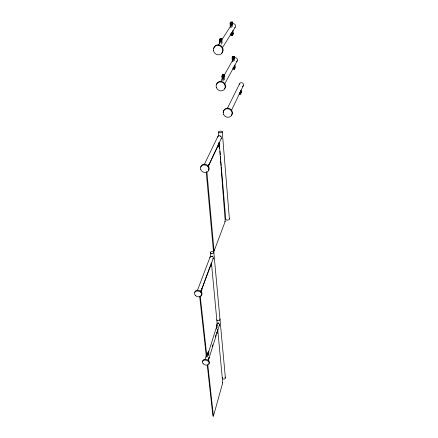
<?xml version="1.0" encoding="UTF-8"?>
<svg xmlns="http://www.w3.org/2000/svg" width="438" height="438" viewBox="0 0 438 438"><rect width="100%" height="100%" fill="white"/><g stroke="black" fill="none" stroke-linecap="round" stroke-linejoin="round"><path stroke-width="0.66" d="M220.352 136.421L220.1 136.043M209.041 357.649L208.942 357.988L208.926 357.605M232.359 58.659L232.364 58.199M207.251 364.914L212.906 416.04L213.426 416.1L222.728 382.785L217.735 329.825M208.154 360.939L219.509 324.837M208.258 359.91L209.167 357.945L208.888 357.917M216.865 333.176L217.702 331.385L217.527 329.546M212.145 346.672L212.758 344.728M215.217 336.937L215.83 334.988M207.278 354.337L207.836 354.391L207.7 353.132L208.614 351.166L208.882 353.685L208.253 355.678L207.979 353.159L208.614 351.166M216.881 324.662L217.111 327.137L216.536 328.954L216.301 326.474L216.613 324.64M199.673 296.427L206.369 356.948L206.928 357.003L207.962 353.767M208.587 351.867L208.526 352.448L217.248 324.635L211.428 262.888M205.006 359.456L206.451 354.95M211.275 264.749L211.297 264.333M211.428 264.935L210.503 266.638L211.428 264.935L211.264 263.233M201.699 288.434L201.885 290.18L201.179 292.086L200.987 290.339M200.911 291.232L210.492 265.406M200.812 292.047L213.273 258.431M206.216 171.784L213.432 251.089L214.067 251.127L225.225 221.365L219.257 143.155L218.611 143.133M197.429 290.471L210.114 256.947M234.155 58.019L234.144 57.274L234.138 58.035A2.163 2.037 45 0 1 237.199 58.895A2.163 2.037 45 0 1 236.131 61.802M218.108 144.973L218.25 146.785L218.573 146.796L219.263 145.317L219.033 142.295M218.25 146.785L219.263 145.317M208.368 165.903L221.327 138.408M208.143 166.752L218.119 145.575M218.688 144.365L219.257 143.155M240.166 92.062L240.276 94.077L240.621 94.082L241.256 92.741L241.114 90.058M240.276 94.077L240.911 92.736L241.256 92.741M231.461 110.387L243.347 85.64M239.236 94.061L239.581 94.066L240.227 92.73M204.218 164.661L217.752 136.667M227.382 108.389L239.575 83.778M234.954 64.901L235.129 67.906L234.45 69.166L234.095 69.166L234.779 67.901M232.967 67.95L233.038 69.155L233.394 69.16L234.073 67.895M224.382 84.496L237.286 60.762M224.026 79.973L224.541 79.037L224.24 74.575L223.862 74.569L223.084 75.96L223.238 78.199L222.482 78.194L222.329 75.949L223.112 74.564L222.734 74.559L221.951 75.949L222.258 80.422M220.533 81.846L222.186 78.9M224.174 75.358L232.441 60.619M232.354 61.873L232.102 57.602L232.797 56.382L233.147 56.382L232.458 57.608L232.583 59.743L233.29 59.749L233.75 58.927M233.739 61.271L233.525 57.608L234.21 56.387L233.169 57.608L233.29 59.749M223.763 80.439L223.462 75.96L224.24 74.575M232.583 59.743L233.273 58.517M222.482 78.194L223.265 76.798M233.191 34.115L232.118 35.264L233.191 34.115L232.972 30.293M232.107 34.115L231.034 35.264L231.746 34.12M222.455 47.687L235.129 27.38M222.126 43.116L221.803 38.363L221.414 38.363L220.599 39.623L220.763 42.01L219.986 42.01L220.801 40.745L220.642 38.363L220.254 38.363L219.427 39.623L219.712 43.707M218.403 45.103L219.887 42.809M222.11 39.36L230.629 26.154M231.773 27.539L231.51 23.006L232.228 21.9L231.144 23.006L231.275 25.278L230.541 25.284L230.41 23.011L231.133 21.905L230.043 23.017L230.311 27.545M221.31 44.391L220.987 39.623L221.803 38.363M230.541 25.284L231.264 24.172L231.133 21.905M219.986 42.01L219.816 39.623L220.642 38.363M219.668 40.148L219.662 40.98M218.113 322.861L218.524 322.855L218.436 323.189M212.178 256.531L212.211 256.071L211.976 256.449M230.043 23.017L230.41 23.011M231.144 23.006L231.51 23.006M219.427 39.623L219.816 39.623M220.599 39.623L220.987 39.623M232.102 57.602L232.458 57.608M233.169 57.608L233.525 57.608M221.951 75.949L222.329 75.949M223.084 75.96L223.462 75.96M224.623 221.332L225.225 221.365M201.584 290.153L201.885 290.18M207.7 353.132L207.979 353.159M222.23 382.73L222.728 382.785M208.576 166.829L208.663 166.248M200.275 296.471L206.928 357.003M207.804 364.969L213.426 416.1M208.4 358.695L208.537 359.937M210.36 252.715L210.749 256.788M210.415 265.691L210.503 266.638M211.006 263.495L211.1 264.442M210.629 264.952L210.793 266.654M217.018 331.977L217.133 333.203M213.821 252.299L225.384 377.824M206.906 171.811L214.067 251.127M208.603 164.595L208.827 167.102M218.343 132.199L218.693 136.284M219.214 142.416L219.334 143.774M219.509 145.821L219.739 148.542M219.975 151.269L220.265 154.674M220.44 156.716L220.73 160.122M220.845 161.48L221.195 165.569M221.31 166.927L225.789 219.367M222.263 131.745L229.392 218.923M218.338 143.768L218.573 146.796M218.803 143.5L218.896 144.704M223.112 74.564L223.227 76.239M222.734 74.559L222.822 75.834M232.797 56.382L232.939 58.812M231.264 33.031L231.395 35.264M233.268 67.052L233.394 69.16M230.919 33.348L231.034 35.264M232.228 21.9L232.485 26.417M234.21 56.387L234.456 60.647M232.299 32.067L232.485 35.264M234.237 65.552L234.45 69.166M232.009 32.45L232.118 35.264M233.974 67.058L234.095 69.166M233.147 56.382L233.24 57.98M240.44 90.715L240.621 94.082M239.509 92.725L239.581 94.066M224.82 377.118A1.517 1.1 -5.8 0 1 224.782 378.865A1.517 1.1 -5.8 0 1 222.471 378.492M222.378 378.218A1.517 1.1 -5.8 0 1 222.696 377.392M219.701 318.941A1.621 1.057 -5.6 0 1 219.777 320.118A1.621 1.057 -5.6 0 1 218.146 320.704L217.741 320.649A1.621 1.057 -5.6 0 1 216.788 319.844M216.969 323.348A1.626 1.188 18 0 1 219.06 323.753A1.626 1.188 18 0 1 219.192 325.374M202.723 361.613A3.471 2.414 18.1 0 1 206.917 359.538A3.471 2.414 18.1 0 1 208.767 363.726M210.005 257.654A1.747 1.374 20.5 0 1 211.176 256.279A1.747 1.374 20.5 0 1 213.207 257.232A1.747 1.374 20.5 0 1 212.737 258.94M194.784 292.283A3.75 2.82 20.4 0 1 200.182 290.881A3.75 2.82 20.4 0 1 200.67 295.765M217.615 137.11A1.987 1.763 28.6 0 1 220.287 135.939A1.987 1.763 28.6 0 1 221.07 138.786M200.828 167.092A4.309 3.69 27.1 0 1 206.55 164.672A4.309 3.69 27.1 0 1 208.329 170.689M239.427 84.271A2.108 1.966 34.9 0 1 241.42 82.694A2.108 1.966 34.9 0 1 243.49 84.446A2.108 1.966 34.9 0 1 242.209 86.631M223.511 112.55A4.588 4.166 31.2 0 1 229.162 108.372A4.588 4.166 31.2 0 1 231.472 115.314M231.74 24.435A2.261 2.13 59.6 0 1 234.992 24.44A2.261 2.13 59.6 0 1 234.724 27.764M213.744 48.596A4.922 4.566 50.1 0 1 220.785 45.607A4.922 4.566 50.1 0 1 221.272 53.562M216.46 84.862A4.714 4.331 38.5 0 1 222.761 81.835A4.714 4.331 38.5 0 1 224.595 88.859M229.271 218.688A1.818 0.958 -4.8 0 1 227.804 220.084A1.818 0.958 -4.8 0 1 225.794 219.115M222.104 76.743C222.214 78.046 222.345 75.659 222.104 76.743M201.168 291.002C201.283 291.867 201.365 290.033 201.168 291.002M201.595 289.841C201.71 290.701 201.792 288.877 201.595 289.841M208.105 353.422L208.203 353.083L208.105 353.422M210.782 265.62C210.875 266.474 210.985 264.667 210.782 265.62M221.146 40.416C221.217 41.867 221.431 39.502 221.146 40.416M218.567 145.553C218.639 146.653 218.814 144.649 218.567 145.553M221.644 39.644C221.71 41.095 221.929 38.73 221.644 39.644M218.989 144.649C219.066 145.75 219.219 143.757 218.989 144.649M216.416 326.753L216.487 326.441L216.416 326.753M216.766 325.653L216.837 325.341L216.766 325.653M223.61 76.688C223.681 78.041 223.878 75.763 223.61 76.688M224.086 75.834C224.168 77.208 224.338 74.821 224.086 75.834M217.128 332.267L217.221 331.955L217.128 332.267M217.478 331.161L217.566 330.843L217.478 331.161M231.642 23.772C231.702 25.169 231.899 22.88 231.642 23.772M232.08 23.094C232.135 24.484 232.332 22.229 232.08 23.094M232.49 33.808C232.545 35.182 232.737 32.91 232.49 33.808M232.917 33.107C232.978 34.476 233.158 32.209 232.917 33.107M233.651 58.314C233.711 59.623 233.892 57.411 233.651 58.314M234.456 67.775C234.516 69.067 234.691 66.861 234.456 67.775M234.867 67.009C234.927 68.295 235.102 66.094 234.867 67.009M240.632 92.736C240.686 93.973 240.845 91.805 240.632 92.736M241.02 91.92C241.075 93.146 241.234 90.989 241.02 91.92M220.002 132.813L219.509 132.785A1.976 0.827 -4.9 0 1 219.005 131.438A1.976 0.827 -4.9 0 1 222.197 131.608A1.976 0.827 -4.9 0 1 220.002 132.813M211.806 253.509L211.373 253.46A1.747 0.991 -5.4 0 1 210.957 251.828A1.747 0.991 -5.4 0 1 213.766 252.14A1.747 0.991 -5.4 0 1 211.806 253.509M203.139 363.704A3.477 2.414 18.1 0 0 208.948 364.055A3.477 2.414 18.1 0 0 205.351 360.085A3.477 2.414 18.1 0 0 203.139 363.704M195.249 295.294A3.756 2.825 20.4 0 0 201.513 295.513A3.756 2.825 20.4 0 0 197.593 290.98A3.756 2.825 20.4 0 0 195.249 295.294M200.801 169.72A4.32 3.69 27.1 0 0 208.012 171.368A4.32 3.69 27.1 0 0 205.187 164.978A4.32 3.69 27.1 0 0 200.801 169.72M223.489 114.236A4.599 4.172 31.1 0 0 231.176 115.939A4.599 4.172 31.1 0 0 228.308 108.827A4.599 4.172 31.1 0 0 223.489 114.236M213.399 50.332A4.933 4.572 49.9 0 0 220.944 54.098A4.933 4.572 49.9 0 0 219.92 45.82A4.933 4.572 49.9 0 0 213.399 50.332M216.427 87.731A4.725 4.336 38.3 0 0 224.283 89.445A4.725 4.336 38.3 0 0 221.305 82.016A4.725 4.336 38.3 0 0 216.427 87.731"/></g></svg>
